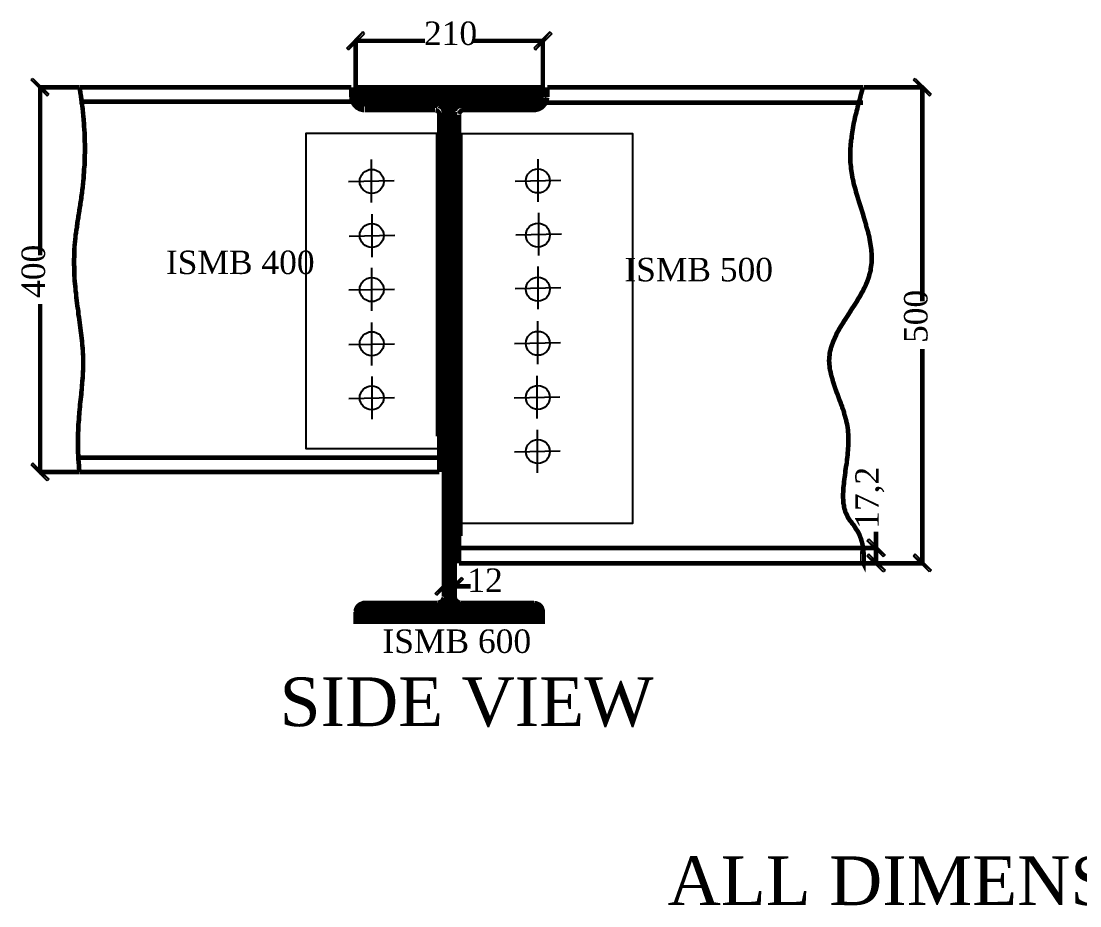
# Model space of a CAD drawing. Header units: millimetres. Extents: x 6360 to 6484, y 5244 to 5345.
# Drawn here: x 6361.9 to 6420.5, y 5243.5 to 5292.6 of the extents above; entities that cross this region are included whole.
import ezdxf

# ---------------------------------------------------------------- set-up
doc = ezdxf.new("R2010")
doc.units = ezdxf.units.MM
for name, color, linetype in [('H', 7, 'Continuous'), ('P', 7, 'Continuous'), ('T', 7, 'Continuous')]:
    doc.layers.add(name, color=color, linetype=linetype)
doc.styles.get("Standard").update_dxf_attribs({"font": 'arial.ttf'})

# ---------------------------------------------------------------- blocks, each defined once
blk = doc.blocks.new('*U4')
blk.add_circle((0, 0.664), 0.664)
blk = doc.blocks.new('*U5')
at = {"color": 0, "linetype": 'ByBlock', "lineweight": -2, "transparency": 16777216, "rotation": 270}
for p in [(6380.645, 5283.7), (6380.645, 5280.7), (6380.645, 5277.7), (6380.645, 5274.7), (6380.645, 5271.7)]:
    blk.add_blockref('*U4', p, dxfattribs=at)

msp = doc.modelspace()

# ---------------------------------------------------------------- hatches: boundary and pattern name
at = {"layer": 'H', "linetype": 'Continuous'}
for points in [[(6380.029, 5290.979), (6379.94, 5291.085), (6380.822, 5291.967), (6380.928, 5291.879), (6380.029, 5290.979)], [(6390.4, 5290.979), (6390.294, 5291.085), (6391.194, 5291.967), (6391.282, 5291.879), (6390.4, 5290.979)], [(6363.43, 5288.527), (6363.325, 5288.421), (6362.443, 5289.321), (6362.531, 5289.409), (6363.43, 5288.527)], [(6412.325, 5288.527), (6412.22, 5288.421), (6411.338, 5289.321), (6411.426, 5289.409), (6412.325, 5288.527)], [(6363.43, 5267.184), (6363.325, 5267.096), (6362.443, 5267.978), (6362.531, 5268.066), (6363.43, 5267.184)], [(6409.75, 5262.986), (6409.662, 5262.88), (6408.762, 5263.78), (6408.868, 5263.868), (6409.75, 5262.986)], [(6409.75, 5262.139), (6409.662, 5262.034), (6408.762, 5262.933), (6408.868, 5263.021), (6409.75, 5262.139)], [(6412.325, 5262.139), (6412.22, 5262.034), (6411.338, 5262.933), (6411.426, 5263.021), (6412.325, 5262.139)], [(6384.915, 5260.764), (6384.826, 5260.852), (6385.708, 5261.734), (6385.797, 5261.646), (6384.915, 5260.764)], [(6385.497, 5260.764), (6385.408, 5260.852), (6386.308, 5261.734), (6386.396, 5261.646), (6385.497, 5260.764)]]:
    msp.add_hatch(color=256, dxfattribs=at).paths.add_polyline_path(points)

# ---------------------------------------------------------------- linework, layer by layer
for p, q in [((6381.282, 5284.917), (6381.282, 5282.537)), ((6390.519, 5284.937), (6390.519, 5282.557)), ((6380.016, 5283.697), (6382.549, 5283.742)), ((6389.253, 5283.717), (6391.785, 5283.762)), ((6381.324, 5281.886), (6381.324, 5279.505)), ((6390.559, 5281.964), (6390.559, 5279.583)), ((6380.057, 5280.665), (6382.59, 5280.71)), ((6389.292, 5280.743), (6391.825, 5280.789)), ((6381.299, 5278.904), (6381.299, 5276.524)), ((6390.519, 5278.99), (6390.519, 5276.61)), ((6380.033, 5277.684), (6382.566, 5277.729)), ((6389.253, 5277.77), (6391.785, 5277.815)), ((6390.495, 5275.942), (6390.495, 5273.561)), ((6381.299, 5275.873), (6381.299, 5273.493)), ((6389.228, 5274.721), (6391.761, 5274.767)), ((6380.033, 5274.653), (6382.566, 5274.698)), ((6381.308, 5272.892), (6381.308, 5270.512)), ((6390.464, 5272.928), (6390.464, 5270.548)), ((6380.041, 5271.672), (6382.574, 5271.717)), ((6389.197, 5271.708), (6391.73, 5271.753)), ((6390.478, 5269.932), (6390.478, 5267.551)), ((6389.212, 5268.711), (6391.745, 5268.757))]:
    msp.add_line(p, q)
for points in [[(6385.056, 5286.35), (6377.665, 5286.35), (6377.66, 5268.891), (6385.052, 5268.891)], [(6386.149, 5286.358), (6395.758, 5286.358), (6395.758, 5264.727), (6386.149, 5264.727)]]:
    msp.add_lwpolyline(points, close=True)
for centre in [(6390.518, 5283.722), (6390.518, 5280.722), (6390.518, 5277.722), (6390.518, 5274.722), (6390.518, 5271.722), (6390.518, 5268.722)]:
    msp.add_circle(centre, 0.664)
at = {"layer": 'P'}
for points in [[(6379.923, 5291.085), (6380.822, 5291.984)], [(6380.822, 5291.984), (6380.029, 5290.997)], [(6380.822, 5291.984), (6380.029, 5290.997)], [(6380.029, 5290.997), (6380.911, 5291.879)], [(6380.911, 5291.879), (6380.822, 5291.984)], [(6391.176, 5291.984), (6390.294, 5291.085)], [(6390.383, 5290.997), (6391.176, 5291.984)], [(6390.383, 5290.997), (6391.176, 5291.984)], [(6391.282, 5291.879), (6390.383, 5290.997)], [(6391.176, 5291.984), (6391.282, 5291.879)], [(6380.029, 5290.997), (6379.923, 5291.085)], [(6390.294, 5291.085), (6390.383, 5290.997)], [(6362.443, 5289.321), (6362.531, 5289.409)], [(6362.531, 5289.409), (6363.413, 5288.527)], [(6411.338, 5289.321), (6411.426, 5289.409)], [(6411.426, 5289.409), (6412.308, 5288.527)], [(6363.413, 5288.527), (6362.443, 5289.321)], [(6362.443, 5289.321), (6363.325, 5288.439)], [(6363.413, 5288.527), (6362.443, 5289.321)], [(6412.308, 5288.527), (6411.338, 5289.321)], [(6411.338, 5289.321), (6412.22, 5288.439)], [(6412.308, 5288.527), (6411.338, 5289.321)], [(6363.325, 5288.439), (6363.413, 5288.527)], [(6412.22, 5288.439), (6412.308, 5288.527)], [(6362.531, 5268.084), (6362.443, 5267.978)], [(6362.443, 5267.978), (6363.413, 5267.184)], [(6362.443, 5267.978), (6363.413, 5267.184)], [(6363.325, 5267.096), (6362.443, 5267.978)], [(6363.413, 5267.184), (6362.531, 5268.084)], [(6363.413, 5267.184), (6363.325, 5267.096)], [(6408.762, 5263.78), (6408.851, 5263.886)], [(6409.75, 5262.986), (6408.762, 5263.78)], [(6408.762, 5263.78), (6409.644, 5262.898)], [(6409.75, 5262.986), (6408.762, 5263.78)], [(6408.851, 5263.886), (6409.75, 5262.986)], [(6408.851, 5263.039), (6408.762, 5262.933)], [(6409.75, 5262.139), (6408.851, 5263.039)], [(6411.426, 5263.039), (6411.338, 5262.933)], [(6412.308, 5262.139), (6411.426, 5263.039)], [(6408.762, 5262.933), (6409.75, 5262.139)], [(6408.762, 5262.933), (6409.75, 5262.139)], [(6409.644, 5262.051), (6408.762, 5262.933)], [(6409.644, 5262.898), (6409.75, 5262.986)], [(6411.338, 5262.933), (6412.308, 5262.139)], [(6411.338, 5262.933), (6412.308, 5262.139)], [(6412.22, 5262.051), (6411.338, 5262.933)], [(6409.75, 5262.139), (6409.644, 5262.051)], [(6412.308, 5262.139), (6412.22, 5262.051)], [(6384.826, 5260.852), (6385.708, 5261.734)], [(6385.708, 5261.734), (6384.915, 5260.764)], [(6385.708, 5261.734), (6384.915, 5260.764)], [(6384.915, 5260.764), (6385.797, 5261.646)], [(6386.29, 5261.734), (6385.408, 5260.852)], [(6385.497, 5260.764), (6386.29, 5261.734)], [(6385.497, 5260.764), (6386.29, 5261.734)], [(6386.379, 5261.646), (6385.497, 5260.764)], [(6385.797, 5261.646), (6385.708, 5261.734)], [(6386.29, 5261.734), (6386.379, 5261.646)], [(6384.915, 5260.764), (6384.826, 5260.852)], [(6385.408, 5260.852), (6385.497, 5260.764)]]:
    msp.add_lwpolyline(points, dxfattribs=at)
for points, const_width in [([(6380.417, 5288.951), (6380.417, 5291.544)], 0.254), ([(6380.417, 5291.491), (6384.262, 5291.491)], 0.254), ([(6390.788, 5291.491), (6386.943, 5291.491)], 0.254), ([(6390.788, 5288.951), (6390.788, 5291.544)], 0.254), ([(6365.088, 5288.915), (6362.866, 5288.915)], 0.254), ([(6362.937, 5288.915), (6362.937, 5279.602)], 0.254), ([(6365.106, 5288.915), (6365.124, 5288.845), (6365.141, 5288.757), (6365.159, 5288.686), (6365.159, 5288.615), (6365.177, 5288.545), (6365.194, 5288.457), (6365.194, 5288.386), (6365.212, 5288.316), (6365.212, 5288.245), (6365.23, 5288.174), (6365.247, 5288.086), (6365.247, 5288.016), (6365.265, 5287.945), (6365.265, 5287.875), (6365.283, 5287.804), (6365.3, 5287.663), (6365.3, 5287.592), (6365.318, 5287.451), (6365.318, 5287.381), (6365.335, 5287.24), (6365.353, 5287.116), (6365.353, 5287.028), (6365.371, 5286.904), (6365.371, 5286.834), (6365.371, 5286.71), (6365.388, 5286.499), (6365.406, 5286.375), (6365.406, 5286.252), (6365.406, 5286.128), (6365.406, 5286.005), (6365.406, 5285.881), (6365.424, 5285.758), (6365.424, 5285.652), (6365.424, 5285.529), (6365.424, 5285.405), (6365.424, 5285.282), (6365.406, 5285.176), (6365.406, 5285.07), (6365.406, 5284.947), (6365.406, 5284.841), (6365.406, 5284.735), (6365.406, 5284.629), (6365.388, 5284.523), (6365.371, 5284.4), (6365.371, 5284.294), (6365.371, 5284.206), (6365.353, 5284.1), (6365.353, 5283.994), (6365.353, 5283.888), (6365.335, 5283.782), (6365.318, 5283.677), (6365.318, 5283.588), (6365.3, 5283.483), (6365.3, 5283.394), (6365.283, 5283.289), (6365.265, 5283.2), (6365.265, 5283.112), (6365.247, 5283.006), (6365.23, 5282.918), (6365.212, 5282.83), (6365.212, 5282.724), (6365.194, 5282.636), (6365.177, 5282.548), (6365.159, 5282.459), (6365.159, 5282.371), (6365.141, 5282.283), (6365.124, 5282.195), (6365.106, 5282.107), (6365.106, 5282.036), (6365.088, 5281.948), (6365.071, 5281.842), (6365.053, 5281.772), (6365.053, 5281.683), (6365.036, 5281.613), (6365.018, 5281.525), (6365, 5281.436), (6365, 5281.348), (6364.983, 5281.278), (6364.983, 5281.189), (6364.965, 5281.101), (6364.947, 5281.031), (6364.93, 5280.943), (6364.93, 5280.872), (6364.912, 5280.784), (6364.894, 5280.713), (6364.894, 5280.625), (6364.894, 5280.554), (6364.877, 5280.466), (6364.877, 5280.396), (6364.859, 5280.308), (6364.859, 5280.237), (6364.842, 5280.149), (6364.842, 5280.078), (6364.842, 5280.008), (6364.824, 5279.919), (6364.824, 5279.849), (6364.824, 5279.778), (6364.824, 5279.69), (6364.824, 5279.62), (6364.824, 5279.549), (6364.824, 5279.461), (6364.806, 5279.39), (6364.806, 5279.302), (6364.806, 5279.232), (6364.806, 5279.143), (6364.806, 5279.073), (6364.824, 5279.002), (6364.824, 5278.932), (6364.824, 5278.861), (6364.824, 5278.702), (6364.824, 5278.544), (6364.842, 5278.385), (6364.842, 5278.244), (6364.859, 5278.085), (6364.877, 5277.944), (6364.894, 5277.803), (6364.894, 5277.644), (6364.93, 5277.485), (6364.93, 5277.344), (6364.947, 5277.203), (6364.965, 5277.062), (6364.983, 5276.903), (6365, 5276.762), (6365.036, 5276.603), (6365.053, 5276.48), (6365.053, 5276.321), (6365.088, 5276.18), (6365.106, 5276.039), (6365.124, 5275.898), (6365.141, 5275.757), (6365.159, 5275.616), (6365.177, 5275.474), (6365.194, 5275.333), (6365.212, 5275.21), (6365.23, 5275.069), (6365.247, 5274.928), (6365.265, 5274.787), (6365.265, 5274.645), (6365.283, 5274.522), (6365.3, 5274.381), (6365.3, 5274.257), (6365.3, 5274.187), (6365.318, 5274.063), (6365.318, 5273.94), (6365.318, 5273.799), (6365.318, 5273.675), (6365.318, 5273.481), (6365.318, 5273.358), (6365.318, 5273.217), (6365.3, 5273.093), (6365.3, 5272.987), (6365.3, 5272.846), (6365.283, 5272.723), (6365.265, 5272.599), (6365.265, 5272.476), (6365.247, 5272.352), (6365.247, 5272.211), (6365.23, 5272.088), (6365.212, 5271.964), (6365.212, 5271.841), (6365.194, 5271.717), (6365.177, 5271.576), (6365.159, 5271.453), (6365.141, 5271.312), (6365.141, 5271.171), (6365.124, 5271.029), (6365.106, 5270.888), (6365.106, 5270.765), (6365.088, 5270.677), (6365.088, 5270.553), (6365.088, 5270.465), (6365.071, 5270.394), (6365.071, 5270.324), (6365.053, 5270.253), (6365.053, 5270.183), (6365.053, 5270.095), (6365.053, 5270.024), (6365.053, 5269.954), (6365.053, 5269.865), (6365.036, 5269.795), (6365.036, 5269.724), (6365.036, 5269.636), (6365.036, 5269.565), (6365.036, 5269.477), (6365.036, 5269.389), (6365.036, 5269.319), (6365.036, 5269.23), (6365.036, 5269.142), (6365.036, 5269.072), (6365.036, 5268.983), (6365.036, 5268.895), (6365.036, 5268.807), (6365.036, 5268.719), (6365.036, 5268.631), (6365.053, 5268.542), (6365.053, 5268.454), (6365.053, 5268.348), (6365.053, 5268.26), (6365.071, 5268.172), (6365.071, 5268.084), (6365.088, 5267.978), (6365.088, 5267.89), (6365.088, 5267.784), (6365.106, 5267.696), (6365.106, 5267.59)], 0.254), ([(6380.17, 5288.915), (6365.106, 5288.915)], 0.254), ([(6380.17, 5288.915), (6380.17, 5288.386)], 0.254), ([(6380.417, 5288.774), (6380.558, 5288.915)], 0.254), ([(6380.417, 5288.563), (6380.769, 5288.915)], 0.254), ([(6380.417, 5288.351), (6380.999, 5288.915)], 0.254), ([(6390.788, 5288.386), (6390.788, 5288.915), (6380.417, 5288.915), (6380.417, 5288.386)], 0.254), ([(6380.47, 5288.174), (6381.228, 5288.915)], 0.254), ([(6380.558, 5288.033), (6381.44, 5288.915)], 0.254), ([(6380.699, 5287.945), (6381.669, 5288.915)], 0.254), ([(6380.858, 5287.892), (6381.881, 5288.915)], 0.254), ([(6381.069, 5287.892), (6382.092, 5288.915)], 0.254), ([(6381.299, 5287.892), (6382.322, 5288.915)], 0.254), ([(6381.51, 5287.892), (6382.551, 5288.915)], 0.254), ([(6381.74, 5287.892), (6382.763, 5288.915)], 0.254), ([(6381.969, 5287.892), (6382.992, 5288.915)], 0.254), ([(6382.181, 5287.892), (6383.204, 5288.915)], 0.254), ([(6382.41, 5287.892), (6383.433, 5288.915)], 0.254), ([(6382.622, 5287.892), (6383.645, 5288.915)], 0.254), ([(6382.851, 5287.892), (6383.874, 5288.915)], 0.254), ([(6383.08, 5287.892), (6384.103, 5288.915)], 0.254), ([(6383.292, 5287.892), (6384.315, 5288.915)], 0.254), ([(6383.521, 5287.892), (6384.544, 5288.915)], 0.254), ([(6383.733, 5287.892), (6384.773, 5288.915)], 0.254), ([(6383.962, 5287.892), (6384.985, 5288.915)], 0.254), ([(6384.174, 5287.892), (6385.214, 5288.915)], 0.254), ([(6384.403, 5287.892), (6385.426, 5288.915)], 0.254), ([(6384.632, 5287.892), (6385.655, 5288.915)], 0.254), ([(6384.844, 5287.892), (6385.885, 5288.915)], 0.254), ([(6385.056, 5287.875), (6386.096, 5288.915)], 0.254), ([(6385.197, 5287.804), (6386.308, 5288.915)], 0.254), ([(6385.285, 5287.663), (6386.537, 5288.915)], 0.254), ([(6385.303, 5287.469), (6386.749, 5288.915)], 0.254), ([(6385.303, 5287.24), (6386.978, 5288.915)], 0.254), ([(6386.167, 5287.875), (6387.19, 5288.915)], 0.254), ([(6386.396, 5287.892), (6387.419, 5288.915)], 0.254), ([(6386.626, 5287.892), (6387.649, 5288.915)], 0.254), ([(6386.837, 5287.892), (6387.86, 5288.915)], 0.254), ([(6387.067, 5287.892), (6388.09, 5288.915)], 0.254), ([(6387.278, 5287.892), (6388.319, 5288.915)], 0.254), ([(6387.508, 5287.892), (6388.531, 5288.915)], 0.254), ([(6387.719, 5287.892), (6388.76, 5288.915)], 0.254), ([(6387.948, 5287.892), (6388.972, 5288.915)], 0.254), ([(6388.178, 5287.892), (6389.201, 5288.915)], 0.254), ([(6388.389, 5287.892), (6389.43, 5288.915)], 0.254), ([(6388.619, 5287.892), (6389.642, 5288.915)], 0.254), ([(6388.848, 5287.892), (6389.871, 5288.915)], 0.254), ([(6389.06, 5287.892), (6390.083, 5288.915)], 0.254), ([(6389.271, 5287.892), (6390.312, 5288.915)], 0.254), ([(6389.501, 5287.892), (6390.524, 5288.915)], 0.254), ([(6389.712, 5287.892), (6390.753, 5288.915)], 0.254), ([(6389.942, 5287.892), (6390.788, 5288.739)], 0.254), ([(6391.035, 5288.386), (6391.035, 5288.915)], 0.254), ([(6391.035, 5288.915), (6408.533, 5288.915)], 0.254), ([(6408.533, 5288.915), (6408.41, 5288.492), (6408.357, 5288.263), (6408.286, 5288.051), (6408.233, 5287.822), (6408.216, 5287.716), (6408.18, 5287.61), (6408.163, 5287.504), (6408.127, 5287.398), (6408.092, 5287.275), (6408.074, 5287.169), (6408.057, 5287.063), (6408.022, 5286.957), (6408.004, 5286.852), (6407.986, 5286.746), (6407.969, 5286.622), (6407.951, 5286.516), (6407.933, 5286.411), (6407.916, 5286.287), (6407.898, 5286.181), (6407.898, 5286.075), (6407.863, 5285.97), (6407.863, 5285.864), (6407.845, 5285.758), (6407.845, 5285.634), (6407.828, 5285.529), (6407.828, 5285.423), (6407.828, 5285.317), (6407.828, 5285.211), (6407.828, 5285.088), (6407.828, 5284.982), (6407.828, 5284.858), (6407.828, 5284.753), (6407.845, 5284.647), (6407.863, 5284.541), (6407.863, 5284.435), (6407.88, 5284.312), (6407.898, 5284.206), (6407.916, 5284.1), (6407.933, 5283.994), (6407.951, 5283.871), (6407.986, 5283.765), (6408.004, 5283.641), (6408.022, 5283.535), (6408.057, 5283.43), (6408.092, 5283.324), (6408.127, 5283.2), (6408.145, 5283.094), (6408.18, 5282.989), (6408.216, 5282.883), (6408.251, 5282.759), (6408.321, 5282.53), (6408.392, 5282.318), (6408.533, 5281.877), (6408.586, 5281.666), (6408.621, 5281.56), (6408.657, 5281.436), (6408.692, 5281.331), (6408.709, 5281.207), (6408.745, 5281.101), (6408.78, 5280.995), (6408.815, 5280.89), (6408.833, 5280.784), (6408.868, 5280.678), (6408.886, 5280.572), (6408.903, 5280.449), (6408.921, 5280.343), (6408.939, 5280.237), (6408.956, 5280.131), (6408.974, 5280.025), (6408.992, 5279.919), (6408.992, 5279.814), (6409.009, 5279.708), (6409.009, 5279.602), (6409.009, 5279.496), (6409.009, 5279.39), (6409.009, 5279.284), (6409.009, 5279.179), (6408.992, 5279.073), (6408.974, 5278.967), (6408.956, 5278.861), (6408.956, 5278.755), (6408.921, 5278.649), (6408.886, 5278.544), (6408.868, 5278.438), (6408.833, 5278.332), (6408.798, 5278.244), (6408.762, 5278.138), (6408.709, 5278.032), (6408.674, 5277.926), (6408.621, 5277.82), (6408.568, 5277.732), (6408.533, 5277.626), (6408.463, 5277.538), (6408.41, 5277.432), (6408.357, 5277.327), (6408.286, 5277.221), (6408.233, 5277.133), (6408.18, 5277.027), (6408.11, 5276.921), (6408.057, 5276.833), (6407.916, 5276.639), (6407.792, 5276.427), (6407.669, 5276.233), (6407.598, 5276.127), (6407.545, 5276.039), (6407.475, 5275.951), (6407.422, 5275.845), (6407.351, 5275.739), (6407.298, 5275.651), (6407.228, 5275.545), (6407.175, 5275.439), (6407.122, 5275.351), (6407.069, 5275.263), (6407.034, 5275.157), (6406.981, 5275.051), (6406.946, 5274.963), (6406.893, 5274.857), (6406.857, 5274.751), (6406.822, 5274.663), (6406.787, 5274.557), (6406.752, 5274.469), (6406.734, 5274.363), (6406.699, 5274.257), (6406.681, 5274.169), (6406.681, 5274.063), (6406.663, 5273.958), (6406.663, 5273.852), (6406.646, 5273.764), (6406.663, 5273.658), (6406.663, 5273.569), (6406.681, 5273.464), (6406.681, 5273.358), (6406.699, 5273.252), (6406.734, 5273.146), (6406.752, 5273.04), (6406.769, 5272.952), (6406.804, 5272.846), (6406.84, 5272.74), (6406.857, 5272.635), (6406.893, 5272.529), (6406.928, 5272.423), (6406.963, 5272.317), (6406.998, 5272.211), (6407.034, 5272.105), (6407.069, 5272), (6407.122, 5271.894), (6407.157, 5271.788), (6407.228, 5271.576), (6407.281, 5271.47), (6407.316, 5271.347), (6407.369, 5271.241), (6407.387, 5271.135), (6407.439, 5271.029), (6407.475, 5270.924), (6407.492, 5270.8), (6407.528, 5270.694), (6407.563, 5270.571), (6407.598, 5270.465), (6407.616, 5270.342), (6407.651, 5270.236), (6407.669, 5270.13), (6407.686, 5270.006), (6407.704, 5269.883), (6407.704, 5269.777), (6407.722, 5269.654), (6407.722, 5269.53), (6407.722, 5269.407), (6407.722, 5269.301), (6407.722, 5269.177), (6407.722, 5269.054), (6407.704, 5268.93), (6407.704, 5268.807), (6407.686, 5268.701), (6407.686, 5268.56), (6407.669, 5268.454), (6407.651, 5268.331), (6407.633, 5268.207), (6407.633, 5268.084), (6407.581, 5267.854), (6407.563, 5267.731), (6407.545, 5267.608), (6407.545, 5267.502), (6407.528, 5267.378), (6407.51, 5267.272), (6407.492, 5267.149), (6407.475, 5267.025), (6407.475, 5266.92), (6407.457, 5266.814), (6407.439, 5266.708), (6407.439, 5266.584), (6407.439, 5266.479), (6407.422, 5266.373), (6407.422, 5266.267), (6407.422, 5266.161), (6407.439, 5266.055), (6407.439, 5265.967), (6407.439, 5265.861), (6407.475, 5265.755), (6407.475, 5265.667), (6407.492, 5265.579), (6407.528, 5265.491), (6407.545, 5265.385), (6407.581, 5265.314), (6407.633, 5265.226), (6407.669, 5265.138), (6407.704, 5265.05), (6407.757, 5264.979), (6407.81, 5264.891), (6407.88, 5264.821), (6407.933, 5264.732), (6408.004, 5264.662), (6408.057, 5264.574), (6408.11, 5264.485), (6408.163, 5264.397), (6408.233, 5264.309), (6408.286, 5264.203), (6408.339, 5264.097), (6408.374, 5263.992), (6408.427, 5263.868), (6408.445, 5263.78), (6408.48, 5263.674), (6408.498, 5263.586), (6408.515, 5263.515), (6408.533, 5263.427), (6408.533, 5263.357), (6408.551, 5263.251), (6408.551, 5263.163), (6408.568, 5263.092), (6408.568, 5263.004), (6408.568, 5262.933), (6408.568, 5262.863), (6408.568, 5262.774), (6408.568, 5262.686), (6408.551, 5262.616), (6408.551, 5262.528), (6408.515, 5262.598), (6408.498, 5262.669), (6408.498, 5262.757), (6408.498, 5262.845), (6408.498, 5262.951), (6408.498, 5263.057), (6408.498, 5263.163), (6408.515, 5263.268), (6408.533, 5263.357), (6408.551, 5263.445)], 0.254), ([(6408.568, 5288.915), (6411.884, 5288.915)], 0.254), ([(6411.814, 5288.915), (6411.814, 5277.044)], 0.254), ([(6380.223, 5288.122), (6365.106, 5288.122)], 0.254), ([(6380.187, 5288.404), (6380.187, 5288.28), (6380.205, 5288.21), (6380.223, 5288.139), (6380.258, 5288.086), (6380.293, 5288.016), (6380.328, 5287.963), (6380.381, 5287.91), (6380.417, 5287.857), (6380.47, 5287.804), (6380.54, 5287.769), (6380.593, 5287.734), (6380.664, 5287.698), (6380.734, 5287.681), (6380.805, 5287.663), (6380.875, 5287.663)], 0.254), ([(6380.434, 5288.404), (6380.434, 5288.316), (6380.452, 5288.227), (6380.505, 5288.139), (6380.558, 5288.069), (6380.628, 5287.998), (6380.699, 5287.945), (6380.787, 5287.928), (6380.893, 5287.91)], 0.254), ([(6390.171, 5287.892), (6390.788, 5288.51)], 0.254), ([(6390.294, 5287.91), (6390.365, 5287.91), (6390.471, 5287.928), (6390.541, 5287.98), (6390.63, 5288.033), (6390.683, 5288.104), (6390.735, 5288.174), (6390.771, 5288.28), (6390.788, 5288.369)], 0.254), ([(6390.294, 5287.663), (6390.4, 5287.663), (6390.471, 5287.681), (6390.541, 5287.698), (6390.612, 5287.734), (6390.683, 5287.769), (6390.735, 5287.804), (6390.788, 5287.857), (6390.841, 5287.91), (6390.877, 5287.963), (6390.929, 5288.016), (6390.965, 5288.086), (6390.982, 5288.139), (6391, 5288.21), (6391.018, 5288.28), (6391.035, 5288.351)], 0.254), ([(6390.4, 5287.91), (6390.771, 5288.28)], 0.254), ([(6380.911, 5287.892), (6384.95, 5287.892)], 0.254), ([(6380.911, 5287.645), (6384.809, 5287.645)], 0.254), ([(6385.056, 5287.398), (6385.056, 5287.469), (6385.003, 5287.557), (6384.932, 5287.628), (6384.844, 5287.645)], 0.254), ([(6385.303, 5287.557), (6385.285, 5287.628), (6385.25, 5287.734), (6385.197, 5287.804), (6385.109, 5287.857), (6385.02, 5287.892)], 0.254), ([(6385.303, 5287.028), (6385.902, 5287.628)], 0.254), ([(6385.303, 5287.539), (6385.303, 5260.675)], 0.254), ([(6385.303, 5287.539), (6385.303, 5268.384)], 0.254), ([(6385.902, 5287.539), (6385.902, 5260.675)], 0.254), ([(6386.255, 5287.892), (6386.167, 5287.875), (6386.079, 5287.839), (6385.991, 5287.786), (6385.938, 5287.698), (6385.92, 5287.61)], 0.254), ([(6386.396, 5287.645), (6386.326, 5287.645), (6386.238, 5287.592), (6386.185, 5287.522), (6386.149, 5287.434)], 0.254), ([(6386.255, 5287.892), (6390.294, 5287.892)], 0.254), ([(6386.396, 5287.645), (6390.294, 5287.645)], 0.254), ([(6390.965, 5288.069), (6408.533, 5288.069)], 0.254), ([(6385.056, 5287.398), (6385.056, 5286.358)], 0.254), ([(6385.056, 5286.358), (6385.056, 5287.398), (6385.056, 5286.358)], 0.254), ([(6385.303, 5286.799), (6385.902, 5287.398)], 0.254), ([(6385.303, 5286.587), (6385.902, 5287.169)], 0.254), ([(6385.303, 5286.358), (6385.902, 5286.957)], 0.254), ([(6386.149, 5286.358), (6386.149, 5287.398)], 0.254), ([(6385.056, 5269.565), (6385.056, 5286.358)], 0.402), ([(6385.303, 5286.128), (6385.902, 5286.728)], 0.254), ([(6385.303, 5285.917), (6385.902, 5286.499)], 0.254), ([(6385.303, 5286.358), (6385.303, 5269.565)], 0.254), ([(6385.902, 5286.358), (6385.902, 5263.639)], 0.254), ([(6386.149, 5286.358), (6386.149, 5266.108)], 0.402), ([(6386.149, 5286.358), (6386.149, 5286.746)], 0.254), ([(6385.303, 5285.687), (6385.902, 5286.287)], 0.254), ([(6385.303, 5285.476), (6385.902, 5286.058)], 0.254), ([(6385.303, 5285.246), (6385.902, 5285.846)], 0.254), ([(6385.303, 5285.017), (6385.902, 5285.617)], 0.254), ([(6385.303, 5284.805), (6385.902, 5285.388)], 0.254), ([(6385.303, 5284.576), (6385.902, 5285.176)], 0.254), ([(6385.303, 5284.364), (6385.902, 5284.947)], 0.254), ([(6385.303, 5284.153), (6385.902, 5284.735)], 0.254), ([(6385.303, 5283.924), (6385.902, 5284.523)], 0.254), ([(6385.303, 5283.694), (6385.902, 5284.294)], 0.254), ([(6385.303, 5283.483), (6385.902, 5284.065)], 0.254), ([(6385.303, 5283.253), (6385.902, 5283.853)], 0.254), ([(6385.303, 5283.042), (6385.902, 5283.624)], 0.254), ([(6385.303, 5282.812), (6385.902, 5283.412)], 0.254), ([(6385.303, 5282.583), (6385.902, 5283.183)], 0.254), ([(6385.303, 5282.371), (6385.902, 5282.953)], 0.254), ([(6385.303, 5282.142), (6385.902, 5282.742)], 0.254), ([(6385.303, 5281.93), (6385.902, 5282.512)], 0.254), ([(6385.303, 5281.701), (6385.902, 5282.301)], 0.254), ([(6385.303, 5281.472), (6385.902, 5282.071)], 0.254), ([(6385.303, 5281.26), (6385.902, 5281.842)], 0.254), ([(6385.303, 5281.031), (6385.902, 5281.63)], 0.254), ([(6385.303, 5280.819), (6385.902, 5281.401)], 0.254), ([(6385.303, 5280.59), (6385.902, 5281.189)], 0.254), ([(6385.303, 5280.36), (6385.902, 5280.96)], 0.254), ([(6385.303, 5280.149), (6385.902, 5280.749)], 0.254), ([(6385.303, 5279.937), (6385.902, 5280.519)], 0.254), ([(6385.303, 5279.708), (6385.902, 5280.308)], 0.254), ([(6385.303, 5279.496), (6385.902, 5280.078)], 0.254), ([(6385.303, 5279.267), (6385.902, 5279.867)], 0.254), ([(6385.303, 5279.038), (6385.902, 5279.637)], 0.254), ([(6385.303, 5278.826), (6385.902, 5279.408)], 0.254), ([(6385.303, 5278.597), (6385.902, 5279.196)], 0.254), ([(6385.303, 5278.385), (6385.902, 5278.967)], 0.254), ([(6385.303, 5278.156), (6385.902, 5278.755)], 0.254), ([(6385.303, 5277.926), (6385.902, 5278.526)], 0.254), ([(6385.303, 5277.715), (6385.902, 5278.297)], 0.254), ([(6385.303, 5277.485), (6385.902, 5278.085)], 0.254), ([(6385.303, 5277.274), (6385.902, 5277.856)], 0.254), ([(6385.303, 5277.044), (6385.902, 5277.644)], 0.254), ([(6385.303, 5276.815), (6385.902, 5277.415)], 0.254), ([(6385.303, 5276.603), (6385.902, 5277.185)], 0.254), ([(6385.303, 5276.374), (6385.902, 5276.974)], 0.254), ([(6362.937, 5267.59), (6362.937, 5276.903)], 0.254), ([(6385.303, 5276.162), (6385.902, 5276.744)], 0.254), ([(6385.303, 5275.951), (6385.902, 5276.533)], 0.254), ([(6385.303, 5275.721), (6385.902, 5276.321)], 0.254), ([(6385.303, 5275.492), (6385.902, 5276.092)], 0.254), ([(6385.303, 5275.28), (6385.902, 5275.863)], 0.254), ([(6385.303, 5275.051), (6385.902, 5275.651)], 0.254), ([(6385.303, 5274.839), (6385.902, 5275.422)], 0.254), ([(6385.303, 5274.61), (6385.902, 5275.21)], 0.254), ([(6385.303, 5274.381), (6385.902, 5274.981)], 0.254), ([(6385.303, 5274.169), (6385.902, 5274.751)], 0.254), ([(6385.303, 5273.94), (6385.902, 5274.54)], 0.254), ([(6385.303, 5273.728), (6385.902, 5274.31)], 0.254), ([(6385.303, 5273.499), (6385.902, 5274.099)], 0.254), ([(6411.814, 5262.528), (6411.814, 5274.416)], 0.254), ([(6385.303, 5273.27), (6385.902, 5273.869)], 0.254), ([(6385.303, 5273.058), (6385.902, 5273.64)], 0.254), ([(6385.303, 5272.829), (6385.902, 5273.428)], 0.254), ([(6385.303, 5272.617), (6385.902, 5273.199)], 0.254), ([(6385.303, 5272.388), (6385.902, 5272.987)], 0.254), ([(6385.303, 5272.158), (6385.902, 5272.758)], 0.254), ([(6385.303, 5271.947), (6385.902, 5272.529)], 0.254), ([(6385.303, 5271.735), (6385.902, 5272.317)], 0.254), ([(6385.303, 5271.506), (6385.902, 5272.105)], 0.254), ([(6385.303, 5271.294), (6385.902, 5271.876)], 0.254), ([(6385.303, 5271.065), (6385.902, 5271.664)], 0.254), ([(6385.303, 5270.835), (6385.902, 5271.435)], 0.254), ([(6385.303, 5270.624), (6385.902, 5271.206)], 0.254), ([(6385.303, 5270.394), (6385.902, 5270.994)], 0.254), ([(6385.303, 5270.183), (6385.902, 5270.765)], 0.254), ([(6385.303, 5269.954), (6385.902, 5270.553)], 0.254), ([(6385.303, 5269.724), (6385.902, 5270.324)], 0.254), ([(6385.303, 5269.513), (6385.902, 5270.095)], 0.254), ([(6385.056, 5268.384), (6385.056, 5269.565)], 0.254), ([(6385.303, 5269.283), (6385.902, 5269.883)], 0.254), ([(6385.303, 5269.072), (6385.902, 5269.654)], 0.254), ([(6385.303, 5268.842), (6385.902, 5269.442)], 0.254), ([(6385.303, 5268.613), (6385.902, 5269.213)], 0.254), ([(6385.303, 5268.401), (6385.902, 5268.983)], 0.254), ([(6385.303, 5268.172), (6385.902, 5268.772)], 0.254), ([(6380.417, 5268.384), (6365.106, 5268.384)], 0.254), ([(6380.417, 5268.384), (6385.056, 5268.384)], 0.254), ([(6385.056, 5267.59), (6385.056, 5268.384)], 0.254), ([(6385.303, 5267.96), (6385.902, 5268.542)], 0.254), ([(6385.303, 5267.749), (6385.902, 5268.331)], 0.254), ([(6365.088, 5267.59), (6362.866, 5267.59)], 0.254), ([(6380.417, 5267.59), (6365.106, 5267.59)], 0.254), ([(6380.417, 5267.59), (6385.056, 5267.59)], 0.254), ([(6385.303, 5267.519), (6385.902, 5268.119)], 0.254), ([(6385.303, 5267.29), (6385.902, 5267.89)], 0.254), ([(6385.303, 5267.078), (6385.902, 5267.66)], 0.254), ([(6385.303, 5266.849), (6385.902, 5267.449)], 0.254), ([(6385.303, 5266.637), (6385.902, 5267.219)], 0.254), ([(6385.303, 5266.408), (6385.902, 5267.008)], 0.254), ([(6385.303, 5266.179), (6385.902, 5266.779)], 0.254), ([(6385.303, 5265.967), (6385.902, 5266.549)], 0.254), ([(6385.303, 5265.738), (6385.902, 5266.338)], 0.254), ([(6385.303, 5265.526), (6385.902, 5266.108)], 0.254), ([(6385.303, 5265.297), (6385.902, 5265.897)], 0.254), ([(6386.149, 5264.044), (6386.149, 5266.108)], 0.402), ([(6385.303, 5265.068), (6385.902, 5265.667)], 0.254), ([(6385.303, 5264.856), (6385.902, 5265.438)], 0.254), ([(6385.303, 5264.627), (6385.902, 5265.226)], 0.254), ([(6385.303, 5264.415), (6385.902, 5264.997)], 0.254), ([(6385.303, 5264.186), (6385.902, 5264.785)], 0.254), ([(6385.303, 5263.956), (6385.902, 5264.556)], 0.254), ([(6385.303, 5263.745), (6385.902, 5264.327)], 0.254), ([(6385.303, 5263.533), (6385.902, 5264.115)], 0.254), ([(6386.149, 5262.528), (6386.149, 5263.374), (6386.149, 5264.044)], 0.254), ([(6409.256, 5262.528), (6409.256, 5263.374), (6409.256, 5264.274)], 0.254), ([(6385.303, 5263.304), (6385.902, 5263.903)], 0.254), ([(6385.303, 5263.092), (6385.902, 5263.674)], 0.254), ([(6385.303, 5262.863), (6385.902, 5263.462)], 0.254), ([(6385.303, 5262.633), (6385.902, 5263.233)], 0.254), ([(6385.303, 5262.422), (6385.902, 5263.004)], 0.254), ([(6390.788, 5263.374), (6386.149, 5263.374)], 0.254), ([(6390.788, 5263.374), (6408.533, 5263.374)], 0.254), ([(6408.568, 5263.374), (6409.327, 5263.374)], 0.254), ([(6385.303, 5262.192), (6385.902, 5262.792)], 0.254), ([(6385.303, 5261.981), (6385.902, 5262.563)], 0.254), ([(6385.303, 5261.751), (6385.902, 5262.351)], 0.254), ([(6390.788, 5262.528), (6386.149, 5262.528)], 0.254), ([(6390.788, 5262.528), (6408.533, 5262.528)], 0.254), ([(6408.568, 5262.528), (6411.884, 5262.528)], 0.254), ([(6408.568, 5262.528), (6409.327, 5262.528)], 0.254), ([(6385.303, 5261.522), (6385.902, 5262.122)], 0.254), ([(6385.303, 5261.31), (6385.902, 5261.893)], 0.254), ([(6385.303, 5261.081), (6385.902, 5261.681)], 0.254), ([(6385.303, 5260.869), (6385.902, 5261.452)], 0.254), ([(6385.303, 5260.711), (6385.303, 5261.31)], 0.254), ([(6385.303, 5261.258), (6385.902, 5261.258), (6386.784, 5261.258)], 0.254), ([(6385.303, 5260.64), (6385.902, 5261.24)], 0.254), ([(6385.902, 5260.711), (6385.902, 5261.31)], 0.254), ([(6384.174, 5259.3), (6385.902, 5261.011)], 0.254), ([(6384.403, 5259.3), (6385.902, 5260.781)], 0.254), ([(6384.632, 5259.3), (6385.902, 5260.57)], 0.254), ([(6384.968, 5260.34), (6385.038, 5260.34), (6385.144, 5260.393), (6385.214, 5260.446), (6385.267, 5260.534), (6385.303, 5260.623)], 0.254), ([(6385.902, 5260.675), (6385.92, 5260.587), (6385.955, 5260.499), (6386.026, 5260.429), (6386.096, 5260.376), (6386.202, 5260.34)], 0.254), ([(6380.417, 5259.741), (6380.999, 5260.323)], 0.254), ([(6380.417, 5259.511), (6381.228, 5260.323)], 0.254), ([(6380.417, 5259.3), (6381.44, 5260.323)], 0.254), ([(6380.911, 5260.323), (6380.84, 5260.323), (6380.752, 5260.287), (6380.664, 5260.252), (6380.593, 5260.199), (6380.523, 5260.129), (6380.47, 5260.04), (6380.434, 5259.952), (6380.434, 5259.864)], 0.254), ([(6380.452, 5259.988), (6380.752, 5260.287)], 0.254), ([(6380.646, 5259.3), (6381.669, 5260.323)], 0.254), ([(6380.858, 5259.3), (6381.881, 5260.323)], 0.254), ([(6384.95, 5260.323), (6380.911, 5260.323)], 0.254), ([(6381.087, 5259.3), (6382.11, 5260.323)], 0.254), ([(6381.299, 5259.3), (6382.322, 5260.323)], 0.254), ([(6381.51, 5259.3), (6382.551, 5260.323)], 0.254), ([(6381.74, 5259.3), (6382.763, 5260.323)], 0.254), ([(6381.969, 5259.3), (6382.992, 5260.323)], 0.254), ([(6382.181, 5259.3), (6383.204, 5260.323)], 0.254), ([(6382.41, 5259.3), (6383.433, 5260.323)], 0.254), ([(6382.622, 5259.3), (6383.645, 5260.323)], 0.254), ([(6382.851, 5259.3), (6383.874, 5260.323)], 0.254), ([(6383.08, 5259.3), (6384.103, 5260.323)], 0.254), ([(6383.292, 5259.3), (6384.315, 5260.323)], 0.254), ([(6383.521, 5259.3), (6384.544, 5260.323)], 0.254), ([(6383.733, 5259.3), (6384.773, 5260.323)], 0.254), ([(6383.962, 5259.3), (6384.985, 5260.323)], 0.254), ([(6384.844, 5259.3), (6385.991, 5260.446)], 0.254), ([(6385.073, 5259.3), (6386.114, 5260.34)], 0.254), ([(6385.303, 5259.3), (6386.326, 5260.323)], 0.254), ([(6385.514, 5259.3), (6386.537, 5260.323)], 0.254), ([(6385.726, 5259.3), (6386.749, 5260.323)], 0.254), ([(6385.955, 5259.3), (6386.978, 5260.323)], 0.254), ([(6386.167, 5259.3), (6387.19, 5260.323)], 0.254), ([(6390.294, 5260.323), (6386.255, 5260.323)], 0.254), ([(6386.396, 5259.3), (6387.419, 5260.323)], 0.254), ([(6386.626, 5259.3), (6387.649, 5260.323)], 0.254), ([(6386.837, 5259.3), (6387.86, 5260.323)], 0.254), ([(6387.067, 5259.3), (6388.09, 5260.323)], 0.254), ([(6387.278, 5259.3), (6388.319, 5260.323)], 0.254), ([(6387.508, 5259.3), (6388.531, 5260.323)], 0.254), ([(6387.719, 5259.3), (6388.76, 5260.323)], 0.254), ([(6387.948, 5259.3), (6388.972, 5260.323)], 0.254), ([(6388.178, 5259.3), (6389.201, 5260.323)], 0.254), ([(6388.389, 5259.3), (6389.43, 5260.323)], 0.254), ([(6388.619, 5259.3), (6389.642, 5260.323)], 0.254), ([(6388.848, 5259.3), (6389.871, 5260.323)], 0.254), ([(6389.06, 5259.3), (6390.083, 5260.323)], 0.254), ([(6389.289, 5259.3), (6390.312, 5260.323)], 0.254), ([(6389.501, 5259.3), (6390.488, 5260.287)], 0.254), ([(6389.73, 5259.3), (6390.612, 5260.199)], 0.254), ([(6389.942, 5259.3), (6390.718, 5260.076)], 0.254), ([(6390.788, 5259.829), (6390.788, 5259.899), (6390.753, 5260.005), (6390.718, 5260.093), (6390.665, 5260.164), (6390.594, 5260.234), (6390.506, 5260.27), (6390.418, 5260.305), (6390.312, 5260.323)], 0.254), ([(6380.417, 5259.829), (6380.417, 5259.3), (6390.788, 5259.3), (6390.788, 5259.829)], 0.254), ([(6390.171, 5259.3), (6390.771, 5259.917)], 0.254), ([(6390.383, 5259.3), (6390.788, 5259.705)], 0.254), ([(6390.612, 5259.3), (6390.788, 5259.476)], 0.254)]:
    msp.add_lwpolyline(points, dxfattribs=dict(at, const_width=const_width))

# ---------------------------------------------------------------- block references
msp.add_blockref('*U5', (0, 0))

# ---------------------------------------------------------------- texts
at = {"layer": 'T', "attachment_point": 7}
for s, insert, char_height in [('{\\fTimes New Roman|b0|i0|c0|p18;210}', (6384.205, 5291.241), 1.3), ('{\\fTimes New Roman|b0|i0|c0|p18;ISMB 400}', (6369.905, 5278.541), 1.3), ('{\\fTimes New Roman|b0|i0|c0|p18;ISMB 500}', (6395.305, 5278.141), 1.3), ('{\\fTimes New Roman|b0|i0|c0|p18;12}', (6386.605, 5260.941), 1.3), ('{\\fTimes New Roman|b0|i0|c0|p18;ISMB 600}', (6381.905, 5257.541), 1.3), ('{\\fTimes New Roman|b0|i0|c0|p18;SIDE VIEW}', (6376.205, 5253.441), 2.7), ('{\\fTimes New Roman|b0|i0|c0|p18;ALL DIMENSION IN MM}', (6397.705, 5243.541), 2.7)]:
    msp.add_mtext(s, dxfattribs=dict(at, insert=insert, char_height=char_height))
at = {"layer": 'T', "char_height": 1.3, "attachment_point": 1, "rotation": 90}
for s, insert in [('{\\fTimes New Roman|b0|i0|c0|p18;400}', (6361.905, 5277.241)), ('{\\fTimes New Roman|b0|i0|c0|p18;500}', (6410.805, 5274.741)), ('{\\fTimes New Roman|b0|i0|c0|p18;17,2}', (6408.105, 5264.441))]:
    msp.add_mtext(s, dxfattribs=dict(at, insert=insert))

doc.saveas('drawing.dxf')
